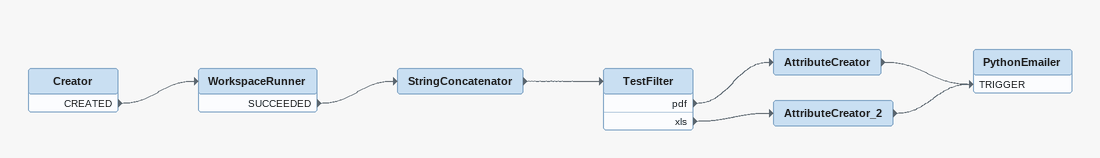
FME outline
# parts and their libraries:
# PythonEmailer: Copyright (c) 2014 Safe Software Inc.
Creator
    CREATED -> WorkspaceRunner
WorkspaceRunner
    SUCCEEDED -> StringConcatenator
StringConcatenator
    -> TestFilter
TestFilter
    pdf -> AttributeCreator
    xls -> AttributeCreator_2
AttributeCreator
    -> PythonEmailer [TRIGGER]
AttributeCreator_2
    -> PythonEmailer [TRIGGER]
PythonEmailer
